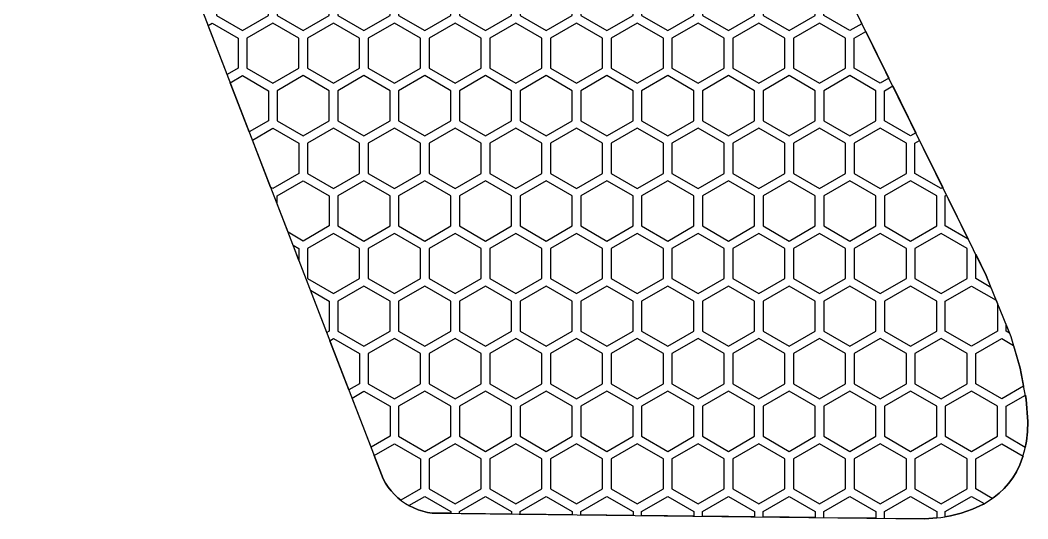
# Model space of a CAD drawing. Header units: millimetres. Extents: x -38 to 90, y -11 to 80.
# Drawn here: x 31.6 to 90.2, y -11.4 to 17.6 of the extents above; entities that cross this region are included whole.
import ezdxf

# ---------------------------------------------------------------- set-up
doc = ezdxf.new("R2010")
doc.units = ezdxf.units.MM
for name, color, linetype in [('outline_2', 3, 'Continuous'), ('pattern_0001', 2, 'Continuous'), ('pattern_0002', 2, 'Continuous'), ('pattern_0003', 2, 'Continuous'), ('pattern_0004', 2, 'Continuous'), ('pattern_0005', 2, 'Continuous'), ('pattern_0006', 2, 'Continuous'), ('pattern_0007', 2, 'Continuous'), ('pattern_0008', 2, 'Continuous'), ('pattern_0009', 2, 'Continuous'), ('pattern_0010', 2, 'Continuous'), ('pattern_0011', 2, 'Continuous'), ('pattern_0012', 2, 'Continuous'), ('pattern_0013', 2, 'Continuous'), ('pattern_0014', 2, 'Continuous'), ('pattern_0015', 2, 'Continuous'), ('pattern_0016', 2, 'Continuous'), ('pattern_0017', 2, 'Continuous'), ('pattern_0018', 2, 'Continuous'), ('pattern_0019', 2, 'Continuous'), ('pattern_0020', 2, 'Continuous'), ('pattern_0021', 2, 'Continuous'), ('pattern_0022', 2, 'Continuous'), ('pattern_0023', 2, 'Continuous'), ('pattern_0024', 2, 'Continuous'), ('pattern_0025', 2, 'Continuous'), ('pattern_0026', 2, 'Continuous'), ('pattern_0027', 2, 'Continuous'), ('pattern_0028', 2, 'Continuous'), ('pattern_0029', 2, 'Continuous'), ('pattern_0030', 2, 'Continuous'), ('pattern_0031', 2, 'Continuous'), ('pattern_0032', 2, 'Continuous'), ('pattern_0033', 2, 'Continuous'), ('pattern_0034', 2, 'Continuous'), ('pattern_0035', 2, 'Continuous'), ('pattern_0036', 2, 'Continuous'), ('pattern_0037', 2, 'Continuous'), ('pattern_0038', 2, 'Continuous'), ('pattern_0039', 2, 'Continuous'), ('pattern_0040', 2, 'Continuous'), ('pattern_0041', 2, 'Continuous'), ('pattern_0042', 2, 'Continuous'), ('pattern_0043', 2, 'Continuous'), ('pattern_0044', 2, 'Continuous'), ('pattern_0045', 2, 'Continuous'), ('pattern_0046', 2, 'Continuous'), ('pattern_0047', 2, 'Continuous'), ('pattern_0048', 2, 'Continuous'), ('pattern_0049', 2, 'Continuous'), ('pattern_0050', 2, 'Continuous'), ('pattern_0051', 2, 'Continuous'), ('pattern_0052', 2, 'Continuous'), ('pattern_0053', 2, 'Continuous'), ('pattern_0054', 2, 'Continuous'), ('pattern_0055', 2, 'Continuous'), ('pattern_0056', 2, 'Continuous'), ('pattern_0057', 2, 'Continuous'), ('pattern_0058', 2, 'Continuous'), ('pattern_0059', 2, 'Continuous'), ('pattern_0060', 2, 'Continuous'), ('pattern_0061', 2, 'Continuous'), ('pattern_0062', 2, 'Continuous'), ('pattern_0063', 2, 'Continuous'), ('pattern_0064', 2, 'Continuous'), ('pattern_0065', 2, 'Continuous'), ('pattern_0066', 2, 'Continuous'), ('pattern_0067', 2, 'Continuous'), ('pattern_0068', 2, 'Continuous'), ('pattern_0069', 2, 'Continuous'), ('pattern_0070', 2, 'Continuous'), ('pattern_0071', 2, 'Continuous'), ('pattern_0072', 2, 'Continuous'), ('pattern_0073', 2, 'Continuous'), ('pattern_0074', 2, 'Continuous'), ('pattern_0075', 2, 'Continuous'), ('pattern_0076', 2, 'Continuous'), ('pattern_0077', 2, 'Continuous'), ('pattern_0078', 2, 'Continuous'), ('pattern_0079', 2, 'Continuous'), ('pattern_0080', 2, 'Continuous'), ('pattern_0081', 2, 'Continuous'), ('pattern_0082', 2, 'Continuous'), ('pattern_0083', 2, 'Continuous'), ('pattern_0084', 2, 'Continuous'), ('pattern_0085', 2, 'Continuous'), ('pattern_0086', 2, 'Continuous'), ('pattern_0087', 2, 'Continuous'), ('pattern_0088', 2, 'Continuous'), ('pattern_0089', 2, 'Continuous'), ('pattern_0090', 2, 'Continuous'), ('pattern_0091', 2, 'Continuous'), ('pattern_0092', 2, 'Continuous'), ('pattern_0093', 2, 'Continuous'), ('pattern_0094', 2, 'Continuous'), ('pattern_0095', 2, 'Continuous'), ('pattern_0096', 2, 'Continuous'), ('pattern_0097', 2, 'Continuous'), ('pattern_0098', 2, 'Continuous'), ('pattern_0099', 2, 'Continuous'), ('pattern_0100', 2, 'Continuous'), ('pattern_0101', 2, 'Continuous'), ('pattern_0102', 2, 'Continuous'), ('pattern_0103', 2, 'Continuous'), ('pattern_0104', 2, 'Continuous'), ('pattern_0105', 2, 'Continuous'), ('pattern_0106', 2, 'Continuous'), ('pattern_0107', 2, 'Continuous'), ('pattern_0108', 2, 'Continuous'), ('pattern_0109', 2, 'Continuous'), ('pattern_0110', 2, 'Continuous'), ('pattern_0111', 2, 'Continuous'), ('pattern_0112', 2, 'Continuous'), ('pattern_0113', 2, 'Continuous'), ('pattern_0114', 2, 'Continuous'), ('pattern_0115', 2, 'Continuous'), ('pattern_0116', 2, 'Continuous'), ('pattern_0117', 2, 'Continuous'), ('pattern_0118', 2, 'Continuous'), ('pattern_0119', 2, 'Continuous'), ('pattern_0121', 2, 'Continuous'), ('pattern_0122', 2, 'Continuous'), ('pattern_0123', 2, 'Continuous'), ('pattern_0124', 2, 'Continuous'), ('pattern_0125', 2, 'Continuous'), ('pattern_0126', 2, 'Continuous'), ('pattern_0127', 2, 'Continuous'), ('pattern_0128', 2, 'Continuous'), ('pattern_0129', 2, 'Continuous'), ('pattern_0130', 2, 'Continuous'), ('pattern_0131', 2, 'Continuous')]:
    doc.layers.add(name, color=color, linetype=linetype)

msp = doc.modelspace()

# ---------------------------------------------------------------- linework, layer by layer
at = {"layer": 'outline_2'}
msp.add_lwpolyline([(31.627, 45.625), (52.737, -9.036), (52.873, -9.284), (53.027, -9.519), (53.198, -9.74), (53.384, -9.946), (53.584, -10.137), (53.798, -10.313), (54.024, -10.471), (54.262, -10.613), (54.509, -10.736), (54.767, -10.84), (55.032, -10.925), (55.306, -10.99), (55.585, -11.035), (84.215, -11.369), (85.137, -11.29), (85.713, -11.19), (86.335, -11.034), (86.98, -10.81), (87.625, -10.505), (88.245, -10.107), (88.54, -9.869), (88.82, -9.604), (89.082, -9.309), (89.324, -8.984), (89.543, -8.626), (89.735, -8.235), (89.899, -7.808), (90.03, -7.345), (90.127, -6.842), (90.186, -6.3), (90.205, -5.717), (90.109, -4.421), (89.756, -2.602), (89.226, -0.792), (87.781, 2.786), (73.194, 32.377)], dxfattribs=at)
at = {"layer": 'pattern_0001'}
msp.add_lwpolyline([(55.585, -11.035), (55.306, -10.99), (55.032, -10.925), (54.767, -10.84), (54.509, -10.736), (54.262, -10.613), (54.225, -10.591), (55.144, -10.061), (56.66, -10.936), (56.66, -11.047)], close=True, dxfattribs=at)
at = {"layer": 'pattern_0002'}
msp.add_lwpolyline([(57.16, -11.053), (57.16, -10.936), (58.675, -10.061), (60.191, -10.936), (60.191, -11.088)], close=True, dxfattribs=at)
at = {"layer": 'pattern_0003'}
msp.add_lwpolyline([(60.691, -11.094), (60.691, -10.936), (62.206, -10.061), (63.722, -10.936), (63.722, -11.13)], close=True, dxfattribs=at)
at = {"layer": 'pattern_0004'}
msp.add_lwpolyline([(64.222, -11.135), (64.222, -10.936), (65.737, -10.061), (67.253, -10.936), (67.253, -11.171)], close=True, dxfattribs=at)
at = {"layer": 'pattern_0005'}
msp.add_lwpolyline([(67.753, -11.177), (67.753, -10.936), (69.268, -10.061), (70.784, -10.936), (70.784, -11.212)], close=True, dxfattribs=at)
at = {"layer": 'pattern_0006'}
msp.add_lwpolyline([(71.284, -11.218), (71.284, -10.936), (72.8, -10.061), (74.315, -10.936), (74.315, -11.253)], close=True, dxfattribs=at)
at = {"layer": 'pattern_0007'}
msp.add_lwpolyline([(74.815, -11.259), (74.815, -10.936), (76.331, -10.061), (77.846, -10.936), (77.846, -11.294)], close=True, dxfattribs=at)
at = {"layer": 'pattern_0008'}
msp.add_lwpolyline([(78.346, -11.3), (78.346, -10.936), (79.862, -10.061), (81.377, -10.936), (81.377, -11.335)], close=True, dxfattribs=at)
at = {"layer": 'pattern_0009'}
msp.add_lwpolyline([(84.215, -11.369), (81.877, -11.341), (81.877, -10.936), (83.393, -10.061), (84.908, -10.936), (84.908, -11.309)], close=True, dxfattribs=at)
at = {"layer": 'pattern_0010'}
msp.add_lwpolyline([(87.625, -10.505), (86.98, -10.81), (86.335, -11.034), (85.713, -11.19), (85.408, -11.243), (85.408, -10.936), (86.924, -10.061), (87.657, -10.484)], close=True, dxfattribs=at)
at = {"layer": 'pattern_0011'}
msp.add_lwpolyline([(53.584, -10.137), (53.384, -9.946), (53.198, -9.74), (53.027, -9.519), (52.873, -9.284), (52.737, -9.036), (52.212, -7.676), (53.379, -7.003), (54.894, -7.878), (54.894, -9.628), (53.76, -10.282)], close=True, dxfattribs=at)
at = {"layer": 'pattern_0012'}
msp.add_lwpolyline([(58.425, -7.878), (56.91, -7.003), (55.394, -7.878), (55.394, -9.628), (56.91, -10.503), (58.425, -9.628)], close=True, dxfattribs=at)
at = {"layer": 'pattern_0013'}
msp.add_lwpolyline([(61.956, -7.878), (60.441, -7.003), (58.925, -7.878), (58.925, -9.628), (60.441, -10.503), (61.956, -9.628)], close=True, dxfattribs=at)
at = {"layer": 'pattern_0014'}
msp.add_lwpolyline([(65.487, -7.878), (63.972, -7.003), (62.456, -7.878), (62.456, -9.628), (63.972, -10.503), (65.487, -9.628)], close=True, dxfattribs=at)
at = {"layer": 'pattern_0015'}
msp.add_lwpolyline([(69.018, -7.878), (67.503, -7.003), (65.987, -7.878), (65.987, -9.628), (67.503, -10.503), (69.018, -9.628)], close=True, dxfattribs=at)
at = {"layer": 'pattern_0016'}
msp.add_lwpolyline([(72.55, -7.878), (71.034, -7.003), (69.518, -7.878), (69.518, -9.628), (71.034, -10.503), (72.55, -9.628)], close=True, dxfattribs=at)
at = {"layer": 'pattern_0017'}
msp.add_lwpolyline([(76.081, -7.878), (74.565, -7.003), (73.05, -7.878), (73.05, -9.628), (74.565, -10.503), (76.081, -9.628)], close=True, dxfattribs=at)
at = {"layer": 'pattern_0018'}
msp.add_lwpolyline([(79.612, -7.878), (78.096, -7.003), (76.581, -7.878), (76.581, -9.628), (78.096, -10.503), (79.612, -9.628)], close=True, dxfattribs=at)
at = {"layer": 'pattern_0019'}
msp.add_lwpolyline([(83.143, -7.878), (81.627, -7.003), (80.112, -7.878), (80.112, -9.628), (81.627, -10.503), (83.143, -9.628)], close=True, dxfattribs=at)
at = {"layer": 'pattern_0020'}
msp.add_lwpolyline([(86.674, -7.878), (85.158, -7.003), (83.643, -7.878), (83.643, -9.628), (85.158, -10.503), (86.674, -9.628)], close=True, dxfattribs=at)
at = {"layer": 'pattern_0021'}
msp.add_lwpolyline([(89.899, -7.808), (89.735, -8.235), (89.543, -8.626), (89.324, -8.984), (89.082, -9.309), (88.82, -9.604), (88.54, -9.869), (88.245, -10.107), (88.131, -10.18), (87.174, -9.628), (87.174, -7.878), (88.689, -7.003), (89.925, -7.716)], close=True, dxfattribs=at)
at = {"layer": 'pattern_0022'}
msp.add_lwpolyline([(50.924, -4.342), (51.613, -3.945), (53.129, -4.82), (53.129, -6.57), (52.029, -7.204)], close=True, dxfattribs=at)
at = {"layer": 'pattern_0023'}
msp.add_lwpolyline([(56.66, -4.82), (55.144, -3.945), (53.629, -4.82), (53.629, -6.57), (55.144, -7.445), (56.66, -6.57)], close=True, dxfattribs=at)
at = {"layer": 'pattern_0024'}
msp.add_lwpolyline([(60.191, -4.82), (58.675, -3.945), (57.16, -4.82), (57.16, -6.57), (58.675, -7.445), (60.191, -6.57)], close=True, dxfattribs=at)
at = {"layer": 'pattern_0025'}
msp.add_lwpolyline([(63.722, -4.82), (62.206, -3.945), (60.691, -4.82), (60.691, -6.57), (62.206, -7.445), (63.722, -6.57)], close=True, dxfattribs=at)
at = {"layer": 'pattern_0026'}
msp.add_lwpolyline([(67.253, -4.82), (65.737, -3.945), (64.222, -4.82), (64.222, -6.57), (65.737, -7.445), (67.253, -6.57)], close=True, dxfattribs=at)
at = {"layer": 'pattern_0027'}
msp.add_lwpolyline([(70.784, -4.82), (69.268, -3.945), (67.753, -4.82), (67.753, -6.57), (69.268, -7.445), (70.784, -6.57)], close=True, dxfattribs=at)
at = {"layer": 'pattern_0028'}
msp.add_lwpolyline([(74.315, -4.82), (72.8, -3.945), (71.284, -4.82), (71.284, -6.57), (72.8, -7.445), (74.315, -6.57)], close=True, dxfattribs=at)
at = {"layer": 'pattern_0029'}
msp.add_lwpolyline([(77.846, -4.82), (76.331, -3.945), (74.815, -4.82), (74.815, -6.57), (76.331, -7.445), (77.846, -6.57)], close=True, dxfattribs=at)
at = {"layer": 'pattern_0030'}
msp.add_lwpolyline([(81.377, -4.82), (79.862, -3.945), (78.346, -4.82), (78.346, -6.57), (79.862, -7.445), (81.377, -6.57)], close=True, dxfattribs=at)
at = {"layer": 'pattern_0031'}
msp.add_lwpolyline([(84.908, -4.82), (83.393, -3.945), (81.877, -4.82), (81.877, -6.57), (83.393, -7.445), (84.908, -6.57)], close=True, dxfattribs=at)
at = {"layer": 'pattern_0032'}
msp.add_lwpolyline([(88.439, -4.82), (86.924, -3.945), (85.408, -4.82), (85.408, -6.57), (86.924, -7.445), (88.439, -6.57)], close=True, dxfattribs=at)
at = {"layer": 'pattern_0033'}
msp.add_lwpolyline([(90.186, -6.3), (90.127, -6.842), (90.056, -7.214), (88.939, -6.57), (88.939, -4.82), (90.06, -4.172), (90.109, -4.421), (90.205, -5.717)], close=True, dxfattribs=at)
at = {"layer": 'pattern_0034'}
msp.add_lwpolyline([(49.636, -1.008), (49.847, -0.887), (51.363, -1.762), (51.363, -3.512), (50.742, -3.87)], close=True, dxfattribs=at)
at = {"layer": 'pattern_0035'}
msp.add_lwpolyline([(54.894, -1.762), (53.379, -0.887), (51.863, -1.762), (51.863, -3.512), (53.379, -4.387), (54.894, -3.512)], close=True, dxfattribs=at)
at = {"layer": 'pattern_0036'}
msp.add_lwpolyline([(58.425, -1.762), (56.91, -0.887), (55.394, -1.762), (55.394, -3.512), (56.91, -4.387), (58.425, -3.512)], close=True, dxfattribs=at)
at = {"layer": 'pattern_0037'}
msp.add_lwpolyline([(61.956, -1.762), (60.441, -0.887), (58.925, -1.762), (58.925, -3.512), (60.441, -4.387), (61.956, -3.512)], close=True, dxfattribs=at)
at = {"layer": 'pattern_0038'}
msp.add_lwpolyline([(65.487, -1.762), (63.972, -0.887), (62.456, -1.762), (62.456, -3.512), (63.972, -4.387), (65.487, -3.512)], close=True, dxfattribs=at)
at = {"layer": 'pattern_0039'}
msp.add_lwpolyline([(69.018, -1.762), (67.503, -0.887), (65.987, -1.762), (65.987, -3.512), (67.503, -4.387), (69.018, -3.512)], close=True, dxfattribs=at)
at = {"layer": 'pattern_0040'}
msp.add_lwpolyline([(72.55, -1.762), (71.034, -0.887), (69.518, -1.762), (69.518, -3.512), (71.034, -4.387), (72.55, -3.512)], close=True, dxfattribs=at)
at = {"layer": 'pattern_0041'}
msp.add_lwpolyline([(76.081, -1.762), (74.565, -0.887), (73.05, -1.762), (73.05, -3.512), (74.565, -4.387), (76.081, -3.512)], close=True, dxfattribs=at)
at = {"layer": 'pattern_0042'}
msp.add_lwpolyline([(79.612, -1.762), (78.096, -0.887), (76.581, -1.762), (76.581, -3.512), (78.096, -4.387), (79.612, -3.512)], close=True, dxfattribs=at)
at = {"layer": 'pattern_0043'}
msp.add_lwpolyline([(83.143, -1.762), (81.627, -0.887), (80.112, -1.762), (80.112, -3.512), (81.627, -4.387), (83.143, -3.512)], close=True, dxfattribs=at)
at = {"layer": 'pattern_0044'}
msp.add_lwpolyline([(86.674, -1.762), (85.158, -0.887), (83.643, -1.762), (83.643, -3.512), (85.158, -4.387), (86.674, -3.512)], close=True, dxfattribs=at)
at = {"layer": 'pattern_0045'}
msp.add_lwpolyline([(89.756, -2.602), (89.96, -3.653), (88.689, -4.387), (87.174, -3.512), (87.174, -1.762), (88.689, -0.887), (89.369, -1.279)], close=True, dxfattribs=at)
at = {"layer": 'pattern_0046'}
msp.add_lwpolyline([(48.502, 1.929), (49.597, 1.296), (49.597, -0.454), (49.454, -0.536)], close=True, dxfattribs=at)
at = {"layer": 'pattern_0047'}
msp.add_lwpolyline([(53.129, 1.296), (51.613, 2.171), (50.097, 1.296), (50.097, -0.454), (51.613, -1.329), (53.129, -0.454)], close=True, dxfattribs=at)
at = {"layer": 'pattern_0048'}
msp.add_lwpolyline([(56.66, 1.296), (55.144, 2.171), (53.629, 1.296), (53.629, -0.454), (55.144, -1.329), (56.66, -0.454)], close=True, dxfattribs=at)
at = {"layer": 'pattern_0049'}
msp.add_lwpolyline([(60.191, 1.296), (58.675, 2.171), (57.16, 1.296), (57.16, -0.454), (58.675, -1.329), (60.191, -0.454)], close=True, dxfattribs=at)
at = {"layer": 'pattern_0050'}
msp.add_lwpolyline([(63.722, 1.296), (62.206, 2.171), (60.691, 1.296), (60.691, -0.454), (62.206, -1.329), (63.722, -0.454)], close=True, dxfattribs=at)
at = {"layer": 'pattern_0051'}
msp.add_lwpolyline([(67.253, 1.296), (65.737, 2.171), (64.222, 1.296), (64.222, -0.454), (65.737, -1.329), (67.253, -0.454)], close=True, dxfattribs=at)
at = {"layer": 'pattern_0052'}
msp.add_lwpolyline([(70.784, 1.296), (69.268, 2.171), (67.753, 1.296), (67.753, -0.454), (69.268, -1.329), (70.784, -0.454)], close=True, dxfattribs=at)
at = {"layer": 'pattern_0053'}
msp.add_lwpolyline([(74.315, 1.296), (72.8, 2.171), (71.284, 1.296), (71.284, -0.454), (72.8, -1.329), (74.315, -0.454)], close=True, dxfattribs=at)
at = {"layer": 'pattern_0054'}
msp.add_lwpolyline([(77.846, 1.296), (76.331, 2.171), (74.815, 1.296), (74.815, -0.454), (76.331, -1.329), (77.846, -0.454)], close=True, dxfattribs=at)
at = {"layer": 'pattern_0055'}
msp.add_lwpolyline([(81.377, 1.296), (79.862, 2.171), (78.346, 1.296), (78.346, -0.454), (79.862, -1.329), (81.377, -0.454)], close=True, dxfattribs=at)
at = {"layer": 'pattern_0056'}
msp.add_lwpolyline([(84.908, 1.296), (83.393, 2.171), (81.877, 1.296), (81.877, -0.454), (83.393, -1.329), (84.908, -0.454)], close=True, dxfattribs=at)
at = {"layer": 'pattern_0057'}
msp.add_lwpolyline([(88.439, 1.156), (88.439, -0.454), (86.924, -1.329), (85.408, -0.454), (85.408, 1.296), (86.924, 2.171), (88.366, 1.339)], close=True, dxfattribs=at)
at = {"layer": 'pattern_0058'}
msp.add_lwpolyline([(89.135, -0.567), (88.939, -0.454), (88.939, -0.082)], close=True, dxfattribs=at)
at = {"layer": 'pattern_0059'}
msp.add_lwpolyline([(47.489, 4.552), (47.832, 4.354), (47.832, 3.664)], close=True, dxfattribs=at)
at = {"layer": 'pattern_0060'}
msp.add_lwpolyline([(51.363, 4.354), (49.847, 5.229), (48.332, 4.354), (48.332, 2.604), (49.847, 1.729), (51.363, 2.604)], close=True, dxfattribs=at)
at = {"layer": 'pattern_0061'}
msp.add_lwpolyline([(54.894, 4.354), (53.379, 5.229), (51.863, 4.354), (51.863, 2.604), (53.379, 1.729), (54.894, 2.604)], close=True, dxfattribs=at)
at = {"layer": 'pattern_0062'}
msp.add_lwpolyline([(58.425, 4.354), (56.91, 5.229), (55.394, 4.354), (55.394, 2.604), (56.91, 1.729), (58.425, 2.604)], close=True, dxfattribs=at)
at = {"layer": 'pattern_0063'}
msp.add_lwpolyline([(61.956, 4.354), (60.441, 5.229), (58.925, 4.354), (58.925, 2.604), (60.441, 1.729), (61.956, 2.604)], close=True, dxfattribs=at)
at = {"layer": 'pattern_0064'}
msp.add_lwpolyline([(65.487, 4.354), (63.972, 5.229), (62.456, 4.354), (62.456, 2.604), (63.972, 1.729), (65.487, 2.604)], close=True, dxfattribs=at)
at = {"layer": 'pattern_0065'}
msp.add_lwpolyline([(69.018, 4.354), (67.503, 5.229), (65.987, 4.354), (65.987, 2.604), (67.503, 1.729), (69.018, 2.604)], close=True, dxfattribs=at)
at = {"layer": 'pattern_0066'}
msp.add_lwpolyline([(72.55, 4.354), (71.034, 5.229), (69.518, 4.354), (69.518, 2.604), (71.034, 1.729), (72.55, 2.604)], close=True, dxfattribs=at)
at = {"layer": 'pattern_0067'}
msp.add_lwpolyline([(76.081, 4.354), (74.565, 5.229), (73.05, 4.354), (73.05, 2.604), (74.565, 1.729), (76.081, 2.604)], close=True, dxfattribs=at)
at = {"layer": 'pattern_0068'}
msp.add_lwpolyline([(79.612, 4.354), (78.096, 5.229), (76.581, 4.354), (76.581, 2.604), (78.096, 1.729), (79.612, 2.604)], close=True, dxfattribs=at)
at = {"layer": 'pattern_0069'}
msp.add_lwpolyline([(83.143, 4.354), (81.627, 5.229), (80.112, 4.354), (80.112, 2.604), (81.627, 1.729), (83.143, 2.604)], close=True, dxfattribs=at)
at = {"layer": 'pattern_0070'}
msp.add_lwpolyline([(86.674, 4.354), (85.158, 5.229), (83.643, 4.354), (83.643, 2.604), (85.158, 1.729), (86.674, 2.604)], close=True, dxfattribs=at)
at = {"layer": 'pattern_0071'}
msp.add_lwpolyline([(87.781, 2.786), (88.061, 2.092), (87.174, 2.604), (87.174, 4.018)], close=True, dxfattribs=at)
at = {"layer": 'pattern_0072'}
msp.add_lwpolyline([(46.566, 6.941), (46.566, 7.412), (48.082, 8.287), (49.597, 7.412), (49.597, 5.662), (48.082, 4.787), (47.202, 5.296)], close=True, dxfattribs=at)
at = {"layer": 'pattern_0073'}
msp.add_lwpolyline([(53.129, 7.412), (51.613, 8.287), (50.097, 7.412), (50.097, 5.662), (51.613, 4.787), (53.129, 5.662)], close=True, dxfattribs=at)
at = {"layer": 'pattern_0074'}
msp.add_lwpolyline([(56.66, 7.412), (55.144, 8.287), (53.629, 7.412), (53.629, 5.662), (55.144, 4.787), (56.66, 5.662)], close=True, dxfattribs=at)
at = {"layer": 'pattern_0075'}
msp.add_lwpolyline([(60.191, 7.412), (58.675, 8.287), (57.16, 7.412), (57.16, 5.662), (58.675, 4.787), (60.191, 5.662)], close=True, dxfattribs=at)
at = {"layer": 'pattern_0076'}
msp.add_lwpolyline([(63.722, 7.412), (62.206, 8.287), (60.691, 7.412), (60.691, 5.662), (62.206, 4.787), (63.722, 5.662)], close=True, dxfattribs=at)
at = {"layer": 'pattern_0077'}
msp.add_lwpolyline([(67.253, 7.412), (65.737, 8.287), (64.222, 7.412), (64.222, 5.662), (65.737, 4.787), (67.253, 5.662)], close=True, dxfattribs=at)
at = {"layer": 'pattern_0078'}
msp.add_lwpolyline([(70.784, 7.412), (69.268, 8.287), (67.753, 7.412), (67.753, 5.662), (69.268, 4.787), (70.784, 5.662)], close=True, dxfattribs=at)
at = {"layer": 'pattern_0079'}
msp.add_lwpolyline([(74.315, 7.412), (72.8, 8.287), (71.284, 7.412), (71.284, 5.662), (72.8, 4.787), (74.315, 5.662)], close=True, dxfattribs=at)
at = {"layer": 'pattern_0080'}
msp.add_lwpolyline([(77.846, 7.412), (76.331, 8.287), (74.815, 7.412), (74.815, 5.662), (76.331, 4.787), (77.846, 5.662)], close=True, dxfattribs=at)
at = {"layer": 'pattern_0081'}
msp.add_lwpolyline([(81.377, 7.412), (79.862, 8.287), (78.346, 7.412), (78.346, 5.662), (79.862, 4.787), (81.377, 5.662)], close=True, dxfattribs=at)
at = {"layer": 'pattern_0082'}
msp.add_lwpolyline([(84.908, 7.412), (83.393, 8.287), (81.877, 7.412), (81.877, 5.662), (83.393, 4.787), (84.908, 5.662)], close=True, dxfattribs=at)
at = {"layer": 'pattern_0083'}
msp.add_lwpolyline([(86.743, 4.892), (85.408, 5.662), (85.408, 7.412), (85.48, 7.454)], close=True, dxfattribs=at)
at = {"layer": 'pattern_0084'}
msp.add_lwpolyline([(45.13, 10.661), (46.316, 11.346), (47.832, 10.471), (47.832, 8.721), (46.316, 7.846), (46.189, 7.919)], close=True, dxfattribs=at)
at = {"layer": 'pattern_0085'}
msp.add_lwpolyline([(51.363, 10.471), (49.847, 11.346), (48.332, 10.471), (48.332, 8.721), (49.847, 7.846), (51.363, 8.721)], close=True, dxfattribs=at)
at = {"layer": 'pattern_0086'}
msp.add_lwpolyline([(54.894, 10.471), (53.379, 11.346), (51.863, 10.471), (51.863, 8.721), (53.379, 7.846), (54.894, 8.721)], close=True, dxfattribs=at)
at = {"layer": 'pattern_0087'}
msp.add_lwpolyline([(58.425, 10.471), (56.91, 11.346), (55.394, 10.471), (55.394, 8.721), (56.91, 7.846), (58.425, 8.721)], close=True, dxfattribs=at)
at = {"layer": 'pattern_0088'}
msp.add_lwpolyline([(61.956, 10.471), (60.441, 11.346), (58.925, 10.471), (58.925, 8.721), (60.441, 7.846), (61.956, 8.721)], close=True, dxfattribs=at)
at = {"layer": 'pattern_0089'}
msp.add_lwpolyline([(65.487, 10.471), (63.972, 11.346), (62.456, 10.471), (62.456, 8.721), (63.972, 7.846), (65.487, 8.721)], close=True, dxfattribs=at)
at = {"layer": 'pattern_0090'}
msp.add_lwpolyline([(69.018, 10.471), (67.503, 11.346), (65.987, 10.471), (65.987, 8.721), (67.503, 7.846), (69.018, 8.721)], close=True, dxfattribs=at)
at = {"layer": 'pattern_0091'}
msp.add_lwpolyline([(72.55, 10.471), (71.034, 11.346), (69.518, 10.471), (69.518, 8.721), (71.034, 7.846), (72.55, 8.721)], close=True, dxfattribs=at)
at = {"layer": 'pattern_0092'}
msp.add_lwpolyline([(76.081, 10.471), (74.565, 11.346), (73.05, 10.471), (73.05, 8.721), (74.565, 7.846), (76.081, 8.721)], close=True, dxfattribs=at)
at = {"layer": 'pattern_0093'}
msp.add_lwpolyline([(79.612, 10.471), (78.096, 11.346), (76.581, 10.471), (76.581, 8.721), (78.096, 7.846), (79.612, 8.721)], close=True, dxfattribs=at)
at = {"layer": 'pattern_0094'}
msp.add_lwpolyline([(83.143, 10.471), (81.627, 11.346), (80.112, 10.471), (80.112, 8.721), (81.627, 7.846), (83.143, 8.721)], close=True, dxfattribs=at)
at = {"layer": 'pattern_0095'}
msp.add_lwpolyline([(85.258, 7.903), (85.158, 7.846), (83.643, 8.721), (83.643, 10.471), (83.915, 10.628)], close=True, dxfattribs=at)
at = {"layer": 'pattern_0096'}
msp.add_lwpolyline([(43.843, 13.995), (44.551, 14.404), (46.066, 13.529), (46.066, 11.779), (44.948, 11.133)], close=True, dxfattribs=at)
at = {"layer": 'pattern_0097'}
msp.add_lwpolyline([(49.597, 13.529), (48.082, 14.404), (46.566, 13.529), (46.566, 11.779), (48.082, 10.904), (49.597, 11.779)], close=True, dxfattribs=at)
at = {"layer": 'pattern_0098'}
msp.add_lwpolyline([(53.129, 13.529), (51.613, 14.404), (50.097, 13.529), (50.097, 11.779), (51.613, 10.904), (53.129, 11.779)], close=True, dxfattribs=at)
at = {"layer": 'pattern_0099'}
msp.add_lwpolyline([(56.66, 13.529), (55.144, 14.404), (53.629, 13.529), (53.629, 11.779), (55.144, 10.904), (56.66, 11.779)], close=True, dxfattribs=at)
at = {"layer": 'pattern_0100'}
msp.add_lwpolyline([(60.191, 13.529), (58.675, 14.404), (57.16, 13.529), (57.16, 11.779), (58.675, 10.904), (60.191, 11.779)], close=True, dxfattribs=at)
at = {"layer": 'pattern_0101'}
msp.add_lwpolyline([(63.722, 13.529), (62.206, 14.404), (60.691, 13.529), (60.691, 11.779), (62.206, 10.904), (63.722, 11.779)], close=True, dxfattribs=at)
at = {"layer": 'pattern_0102'}
msp.add_lwpolyline([(67.253, 13.529), (65.737, 14.404), (64.222, 13.529), (64.222, 11.779), (65.737, 10.904), (67.253, 11.779)], close=True, dxfattribs=at)
at = {"layer": 'pattern_0103'}
msp.add_lwpolyline([(70.784, 13.529), (69.268, 14.404), (67.753, 13.529), (67.753, 11.779), (69.268, 10.904), (70.784, 11.779)], close=True, dxfattribs=at)
at = {"layer": 'pattern_0104'}
msp.add_lwpolyline([(74.315, 13.529), (72.8, 14.404), (71.284, 13.529), (71.284, 11.779), (72.8, 10.904), (74.315, 11.779)], close=True, dxfattribs=at)
at = {"layer": 'pattern_0105'}
msp.add_lwpolyline([(77.846, 13.529), (76.331, 14.404), (74.815, 13.529), (74.815, 11.779), (76.331, 10.904), (77.846, 11.779)], close=True, dxfattribs=at)
at = {"layer": 'pattern_0106'}
msp.add_lwpolyline([(81.377, 13.529), (79.862, 14.404), (78.346, 13.529), (78.346, 11.779), (79.862, 10.904), (81.377, 11.779)], close=True, dxfattribs=at)
at = {"layer": 'pattern_0107'}
msp.add_lwpolyline([(83.694, 11.077), (83.393, 10.904), (81.877, 11.779), (81.877, 13.529), (82.351, 13.802)], close=True, dxfattribs=at)
at = {"layer": 'pattern_0108'}
msp.add_lwpolyline([(42.555, 17.329), (42.785, 17.462), (44.301, 16.587), (44.301, 14.837), (43.66, 14.467)], close=True, dxfattribs=at)
at = {"layer": 'pattern_0109'}
msp.add_lwpolyline([(47.832, 16.587), (46.316, 17.462), (44.801, 16.587), (44.801, 14.837), (46.316, 13.962), (47.832, 14.837)], close=True, dxfattribs=at)
at = {"layer": 'pattern_0110'}
msp.add_lwpolyline([(51.363, 16.587), (49.847, 17.462), (48.332, 16.587), (48.332, 14.837), (49.847, 13.962), (51.363, 14.837)], close=True, dxfattribs=at)
at = {"layer": 'pattern_0111'}
msp.add_lwpolyline([(54.894, 16.587), (53.379, 17.462), (51.863, 16.587), (51.863, 14.837), (53.379, 13.962), (54.894, 14.837)], close=True, dxfattribs=at)
at = {"layer": 'pattern_0112'}
msp.add_lwpolyline([(58.425, 16.587), (56.91, 17.462), (55.394, 16.587), (55.394, 14.837), (56.91, 13.962), (58.425, 14.837)], close=True, dxfattribs=at)
at = {"layer": 'pattern_0113'}
msp.add_lwpolyline([(61.956, 16.587), (60.441, 17.462), (58.925, 16.587), (58.925, 14.837), (60.441, 13.962), (61.956, 14.837)], close=True, dxfattribs=at)
at = {"layer": 'pattern_0114'}
msp.add_lwpolyline([(65.487, 16.587), (63.972, 17.462), (62.456, 16.587), (62.456, 14.837), (63.972, 13.962), (65.487, 14.837)], close=True, dxfattribs=at)
at = {"layer": 'pattern_0115'}
msp.add_lwpolyline([(69.018, 16.587), (67.503, 17.462), (65.987, 16.587), (65.987, 14.837), (67.503, 13.962), (69.018, 14.837)], close=True, dxfattribs=at)
at = {"layer": 'pattern_0116'}
msp.add_lwpolyline([(72.55, 16.587), (71.034, 17.462), (69.518, 16.587), (69.518, 14.837), (71.034, 13.962), (72.55, 14.837)], close=True, dxfattribs=at)
at = {"layer": 'pattern_0117'}
msp.add_lwpolyline([(76.081, 16.587), (74.565, 17.462), (73.05, 16.587), (73.05, 14.837), (74.565, 13.962), (76.081, 14.837)], close=True, dxfattribs=at)
at = {"layer": 'pattern_0118'}
msp.add_lwpolyline([(79.612, 16.587), (78.096, 17.462), (76.581, 16.587), (76.581, 14.837), (78.096, 13.962), (79.612, 14.837)], close=True, dxfattribs=at)
at = {"layer": 'pattern_0119'}
msp.add_lwpolyline([(82.129, 14.251), (81.627, 13.962), (80.112, 14.837), (80.112, 16.587), (80.786, 16.976)], close=True, dxfattribs=at)
at = {"layer": 'pattern_0121'}
msp.add_lwpolyline([(46.066, 19.645), (44.551, 20.52), (43.035, 19.645), (43.035, 17.895), (44.551, 17.02), (46.066, 17.895)], close=True, dxfattribs=at)
at = {"layer": 'pattern_0122'}
msp.add_lwpolyline([(49.597, 19.645), (48.082, 20.52), (46.566, 19.645), (46.566, 17.895), (48.082, 17.02), (49.597, 17.895)], close=True, dxfattribs=at)
at = {"layer": 'pattern_0123'}
msp.add_lwpolyline([(53.129, 19.645), (51.613, 20.52), (50.097, 19.645), (50.097, 17.895), (51.613, 17.02), (53.129, 17.895)], close=True, dxfattribs=at)
at = {"layer": 'pattern_0124'}
msp.add_lwpolyline([(56.66, 19.645), (55.144, 20.52), (53.629, 19.645), (53.629, 17.895), (55.144, 17.02), (56.66, 17.895)], close=True, dxfattribs=at)
at = {"layer": 'pattern_0125'}
msp.add_lwpolyline([(60.191, 19.645), (58.675, 20.52), (57.16, 19.645), (57.16, 17.895), (58.675, 17.02), (60.191, 17.895)], close=True, dxfattribs=at)
at = {"layer": 'pattern_0126'}
msp.add_lwpolyline([(63.722, 19.645), (62.206, 20.52), (60.691, 19.645), (60.691, 17.895), (62.206, 17.02), (63.722, 17.895)], close=True, dxfattribs=at)
at = {"layer": 'pattern_0127'}
msp.add_lwpolyline([(67.253, 19.645), (65.737, 20.52), (64.222, 19.645), (64.222, 17.895), (65.737, 17.02), (67.253, 17.895)], close=True, dxfattribs=at)
at = {"layer": 'pattern_0128'}
msp.add_lwpolyline([(70.784, 19.645), (69.268, 20.52), (67.753, 19.645), (67.753, 17.895), (69.268, 17.02), (70.784, 17.895)], close=True, dxfattribs=at)
at = {"layer": 'pattern_0129'}
msp.add_lwpolyline([(74.315, 19.645), (72.8, 20.52), (71.284, 19.645), (71.284, 17.895), (72.8, 17.02), (74.315, 17.895)], close=True, dxfattribs=at)
at = {"layer": 'pattern_0130'}
msp.add_lwpolyline([(77.846, 19.645), (76.331, 20.52), (74.815, 19.645), (74.815, 17.895), (76.331, 17.02), (77.846, 17.895)], close=True, dxfattribs=at)
at = {"layer": 'pattern_0131'}
msp.add_lwpolyline([(80.564, 17.425), (79.862, 17.02), (78.346, 17.895), (78.346, 19.645), (79.221, 20.15)], close=True, dxfattribs=at)

doc.saveas('drawing.dxf')
